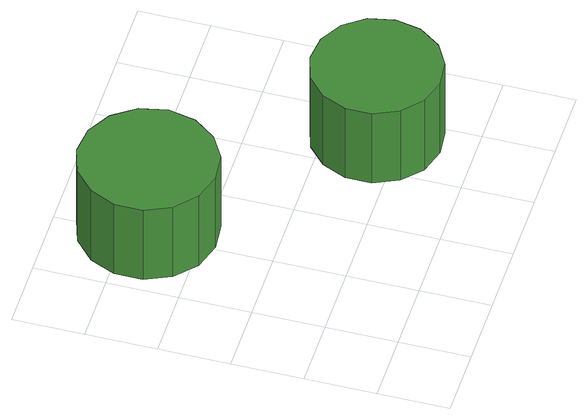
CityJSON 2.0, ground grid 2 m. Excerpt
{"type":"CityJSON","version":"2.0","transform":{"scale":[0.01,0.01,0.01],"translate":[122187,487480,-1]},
"CityObjects":{
"tree1":{"type":"SolitaryVegetationObject","attributes":{"function":"something"},"geometry":[{"type":"MultiSurface","lod":"1","boundaries":[[[0,1,2,3,4,5,6,7,8,9,10,11,12,13,14]],[[15,16,17,18,19,20,21,22,23,24,25,26,27,28,29]],[[0,29,28,1]],[[1,28,27,2]],[[2,27,26,3]],[[3,26,25,4]],[[4,25,24,5]],[[5,24,23,6]],[[6,23,22,7]],[[7,22,21,8]],[[8,21,20,9]],[[9,20,19,10]],[[10,19,18,11]],[[11,18,17,12]],[[12,17,16,13]],[[13,16,15,14]],[[14,15,29,0]]]}]},
"tree2":{"type":"SolitaryVegetationObject","attributes":{"function":"something"},"geometry":[{"type":"MultiSurface","lod":"1","boundaries":[[[30,31,32,33,34,35,36,37,38,39,40,41,42,43,44]],[[45,46,47,48,49,50,51,52,53,54,55,56,57,58,59]],[[30,59,58,31]],[[31,58,57,32]],[[32,57,56,33]],[[33,56,55,34]],[[34,55,54,35]],[[35,54,53,36]],[[36,53,52,37]],[[37,52,51,38]],[[38,51,50,39]],[[39,50,49,40]],[[40,49,48,41]],[[41,48,47,42]],[[42,47,46,43]],[[43,46,45,44]],[[44,45,59,30]]]}]}
},
"vertices":[
[421,750,348],[404,828,348],[357,893,348],[288,933,348],[209,941,348],[133,917,348],[74,863,348],[41,790,348],[41,711,348],[74,638,348],[133,584,348],[209,560,348],[288,568,348],[357,608,348],[404,672,348],[404,672,92],[357,608,92],[288,568,92],[209,560,92],[133,584,92],[74,638,92],[41,711,92],[41,790,92],[74,863,92],[133,917,92],[209,941,92],[288,933,92],[357,893,92],[404,828,92],[421,750,92],
[909,269,348],[894,342,348],[850,402,348],[785,439,348],[711,447,348],[640,424,348],[585,374,348],[554,306,348],[554,231,348],[585,163,348],[640,113,348],[711,90,348],[785,98,348],[850,135,348],[894,196,348],[894,196,92],[850,135,92],[785,98,92],[711,90,92],[640,113,92],[585,163,92],[554,231,92],[554,306,92],[585,374,92],[640,424,92],[711,447,92],[785,439,92],[850,402,92],[894,342,92],[909,269,92]
]}
